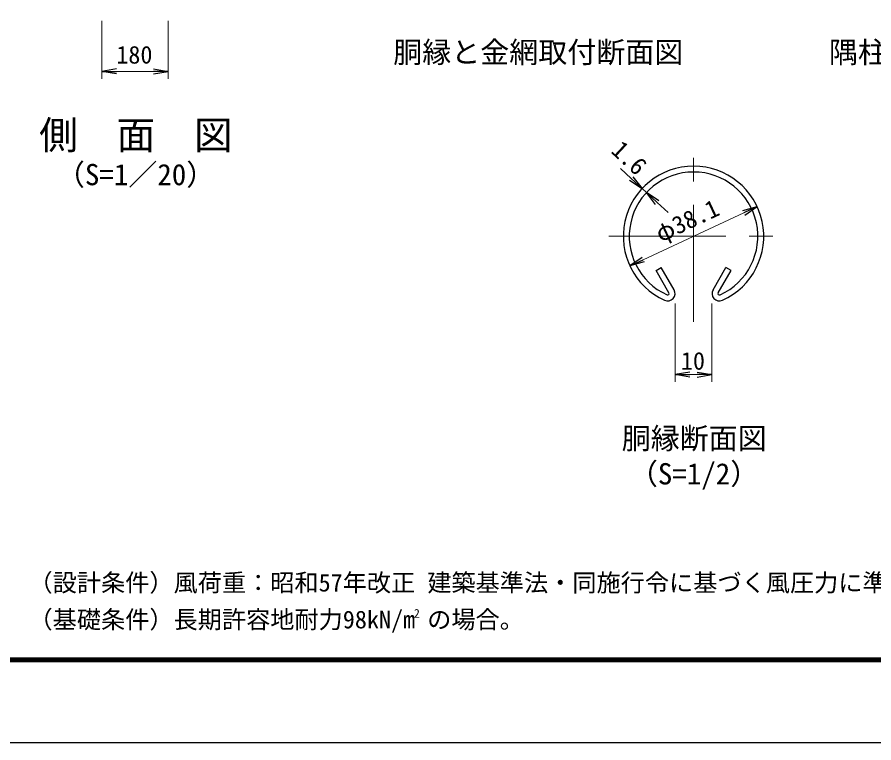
# Model space of a CAD drawing. Units: millimetres, scale not verified, with parts at other scales. Extents: x -4200 to 4200, y -2970 to 2970.
# Drawn here: x -363 to 1962, y -2970 to -1000 of the extents above; entities that cross this region are included whole.
import ezdxf
from ezdxf.enums import TextEntityAlignment as Align

# ---------------------------------------------------------------- set-up
doc = ezdxf.new("R2010")
doc.units = ezdxf.units.MM
doc.header["$LTSCALE"] = 10
doc.linetypes.add('USER1', pattern=[50.8, 31.75, -6.35, 6.35, -6.35])
for name, color, linetype, lineweight in [('0-0_D-TTL-TXT', 7, 'Continuous', 25), ('0-1_D-BMK', 2, 'USER1', 13), ('0-2_D-STR1', 1, 'Continuous', 25), ('0-3_D-STR-DIM', 7, 'Continuous', 13), ('0-E_D-TTL', 7, 'Continuous', 25)]:
    doc.layers.add(name, color=color, linetype=linetype, lineweight=lineweight)
doc.layers.add('0-4_0', color=7, linetype='Continuous')
doc.styles.add('ＭＳ ゴシック', font='')
doc.styles.get('ＭＳ ゴシック').set_extended_font_data('MS Gothic')

# ---------------------------------------------------------------- blocks, each defined once
blk = doc.blocks.new('_Open')
at = {"layer": '0-4_0'}
blk.add_line((-10, 1.667), (0, 0), dxfattribs=at)
blk.add_lwpolyline([(-10, -1.667), (0, 0), (-10, 0)], dxfattribs=at)

msp = doc.modelspace()

# ---------------------------------------------------------------- linework, layer by layer
at = {"layer": '0-1_D-BMK'}
for p, q in [((1472.29, -1826.5), (1472.29, -1364.95)), ((1242.55, -1594.69), (1702.03, -1594.69))]:
    msp.add_line(p, q, dxfattribs=at)
at = {"layer": '0-2_D-STR1'}
for p, q in [((1370.46, -1687.22), (1384.35, -1679.2)), ((1405.55, -1748), (1370.46, -1687.22)), ((1419.44, -1739.98), (1384.35, -1679.2)), ((1525.13, -1739.98), (1560.22, -1679.2)), ((1539.02, -1748), (1574.11, -1687.22)), ((1574.11, -1687.22), (1560.22, -1679.2))]:
    msp.add_line(p, q, dxfattribs=at)
for centre, radius, start, end in [((1472.29, -1594.69), 190.5, 294.32478, 245.67522), ((1472.29, -1594.69), 174.46, 294.32478, 245.67522), ((1402.08, -1750.01), 20.05, 245.67522, 30), ((1542.5, -1750.01), 20.05, 150, 294.32478), ((1402.08, -1750.01), 4.01, 245.67522, 30), ((1542.5, -1750.01), 4.01, 150, 294.32478)]:
    msp.add_arc(centre, radius, start, end, dxfattribs=at)
at = {"layer": '0-3_D-STR-DIM'}
for p, q in [((-133.35, -1009.77), (-133.35, -1167.09)), ((46.65, -1009.77), (46.65, -1167.09)), ((-93.35, -1147.09), (6.65, -1147.09)), ((1303.4, -1437.82), (1274.09, -1410.6)), ((1344.46, -1475.96), (1332.71, -1465.04)), ((1373.77, -1503.18), (1403.08, -1530.41)), ((1335.89, -1658.29), (1608.69, -1531.09)), ((1422.29, -1777.26), (1422.29, -1990.06)), ((1522.29, -1777.26), (1522.29, -1990.06)), ((1462.29, -1970.06), (1482.29, -1970.06))]:
    msp.add_line(p, q, dxfattribs=at)
at = {"layer": '0-E_D-TTL', "color": 2}
msp.add_lwpolyline([(-4199.68, 2970.23), (4200.32, 2970.23), (4200.32, -2969.77), (-4199.68, -2969.77)], close=True, dxfattribs=at)
at = {"layer": '0-E_D-TTL'}
for points in [[(-3929.68, 2750.23), (3930.32, 2750.23), (3930.32, -2749.77), (-3929.68, -2749.77)], [(-3927.18, 2747.73), (3927.82, 2747.73), (3927.82, -2747.27), (-3927.18, -2747.27)], [(-3924.68, 2745.23), (3925.32, 2745.23), (3925.32, -2744.77), (-3924.68, -2744.77)], [(-3922.18, 2742.73), (3922.82, 2742.73), (3922.82, -2742.27), (-3922.18, -2742.27)], [(-3919.68, 2740.23), (3920.32, 2740.23), (3920.32, -2739.77), (-3919.68, -2739.77)]]:
    msp.add_lwpolyline(points, close=True, dxfattribs=at)

# ---------------------------------------------------------------- block references
at = {"layer": '0-3_D-STR-DIM', "xscale": 4, "yscale": 4}
for p, rotation in [((-133.35, -1147.09), 180), ((1332.71, -1465.04), 317.11285), ((1344.46, -1475.96), 137.11285), ((1644.94, -1514.19), 24.99865), ((1299.63, -1675.2), 204.99865), ((1422.29, -1970.06), 180)]:
    msp.add_blockref('_Open', p, dxfattribs=dict(at, rotation=rotation))
for p in [(46.65, -1147.09), (1522.29, -1970.06)]:
    msp.add_blockref('_Open', p, dxfattribs=at)

# ---------------------------------------------------------------- texts
at = {"layer": '0-0_D-TTL-TXT', "style": 'ＭＳ ゴシック'}
for s, height, p in [('胴縁と金網取付断面図', 57.7, (657.44, -1141.13)), ('隅柱部取付詳細', 57.7, (1839.67, -1141.28)), ('側\u3000面\u3000図', 76.97, (-303.25, -1381.38)), ('（S=1／20）', 57.7, (-257.77, -1473.36)), ('胴縁断面図', 57.7, (1277.36, -2189.33)), ('（S=1/2）', 57.7, (1296.85, -2285.52)), ('（設計条件）風荷重：昭和57年改正 建築基準法・同施行令に基づく風圧力に準拠。', 48.09, (-332.13, -2573.38)), ('（基礎条件）長期許容地耐力98kN/m の場合。', 48.09, (-332.13, -2673.38)), ('2', 24.05, (713.34, -2637.57))]:
    msp.add_text(s, height=height, dxfattribs=at).set_placement(p, align=Align.BOTTOM_LEFT)
at = {"layer": '0-3_D-STR-DIM', "style": 'ＭＳ ゴシック'}
for s, p in [('180', (-94, -1140.34)), ('10', (1437.89, -1971.31))]:
    msp.add_text(s, height=48.09, dxfattribs=at).set_placement(p, align=Align.BOTTOM_LEFT)
for s, rotation, p in [('1.6', 317.113, (1235.92, -1376.36)), ('φ38.1', 24.999, (1389.23, -1625))]:
    msp.add_text(s, height=48.09, rotation=rotation, dxfattribs=at).set_placement(p, align=Align.BOTTOM_LEFT)

doc.saveas('drawing.dxf')
